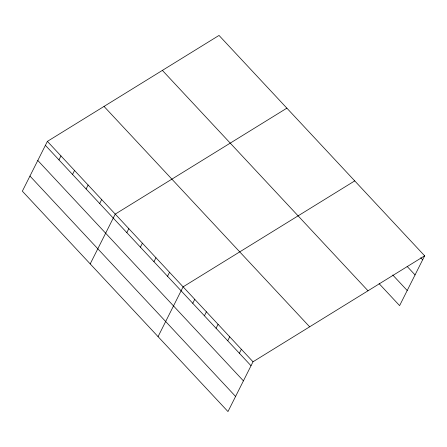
<?xml version="1.0" encoding="UTF-8"?>
<svg xmlns="http://www.w3.org/2000/svg" width="447" height="447" viewBox="0 0 447 447"><rect width="100%" height="100%" fill="white"/><g stroke="black" fill="none" stroke-linecap="round" stroke-linejoin="round"><path stroke-width="0.67" d="M47.393 141.381L22.35 191.176L227.976 411.57L253.019 361.774L424.65 255.824L219.024 35.43L47.393 141.381L253.019 361.774M58.97 159.892L60.965 155.925M72.543 174.436L74.537 170.475M86.115 188.986L88.109 185.019M99.687 203.53L101.681 199.563M90.205 263.903L115.248 214.113L286.879 108.157M126.825 232.624L128.82 228.657M140.397 247.169L142.392 243.202M153.969 261.713L155.964 257.751M167.541 276.263L169.536 272.296M158.059 336.636L183.108 286.84L354.739 180.89M192.763 303.295L194.758 299.334M204.419 315.783L206.408 311.822M216.069 328.271L218.063 324.31M227.719 340.765L229.713 336.798M239.374 353.253L241.369 349.286M424.65 255.824L399.607 305.619L379.101 283.638M420.789 257.79L422.655 259.791M407.128 266.423L415.051 274.911M392.762 275.011L407.211 290.494M162.39 70.391L368.01 290.79M104.034 106.42L309.659 326.813M45.398 145.348L251.024 365.741M37.794 160.467L243.419 380.866M29.955 176.051L235.58 396.444"/></g></svg>
